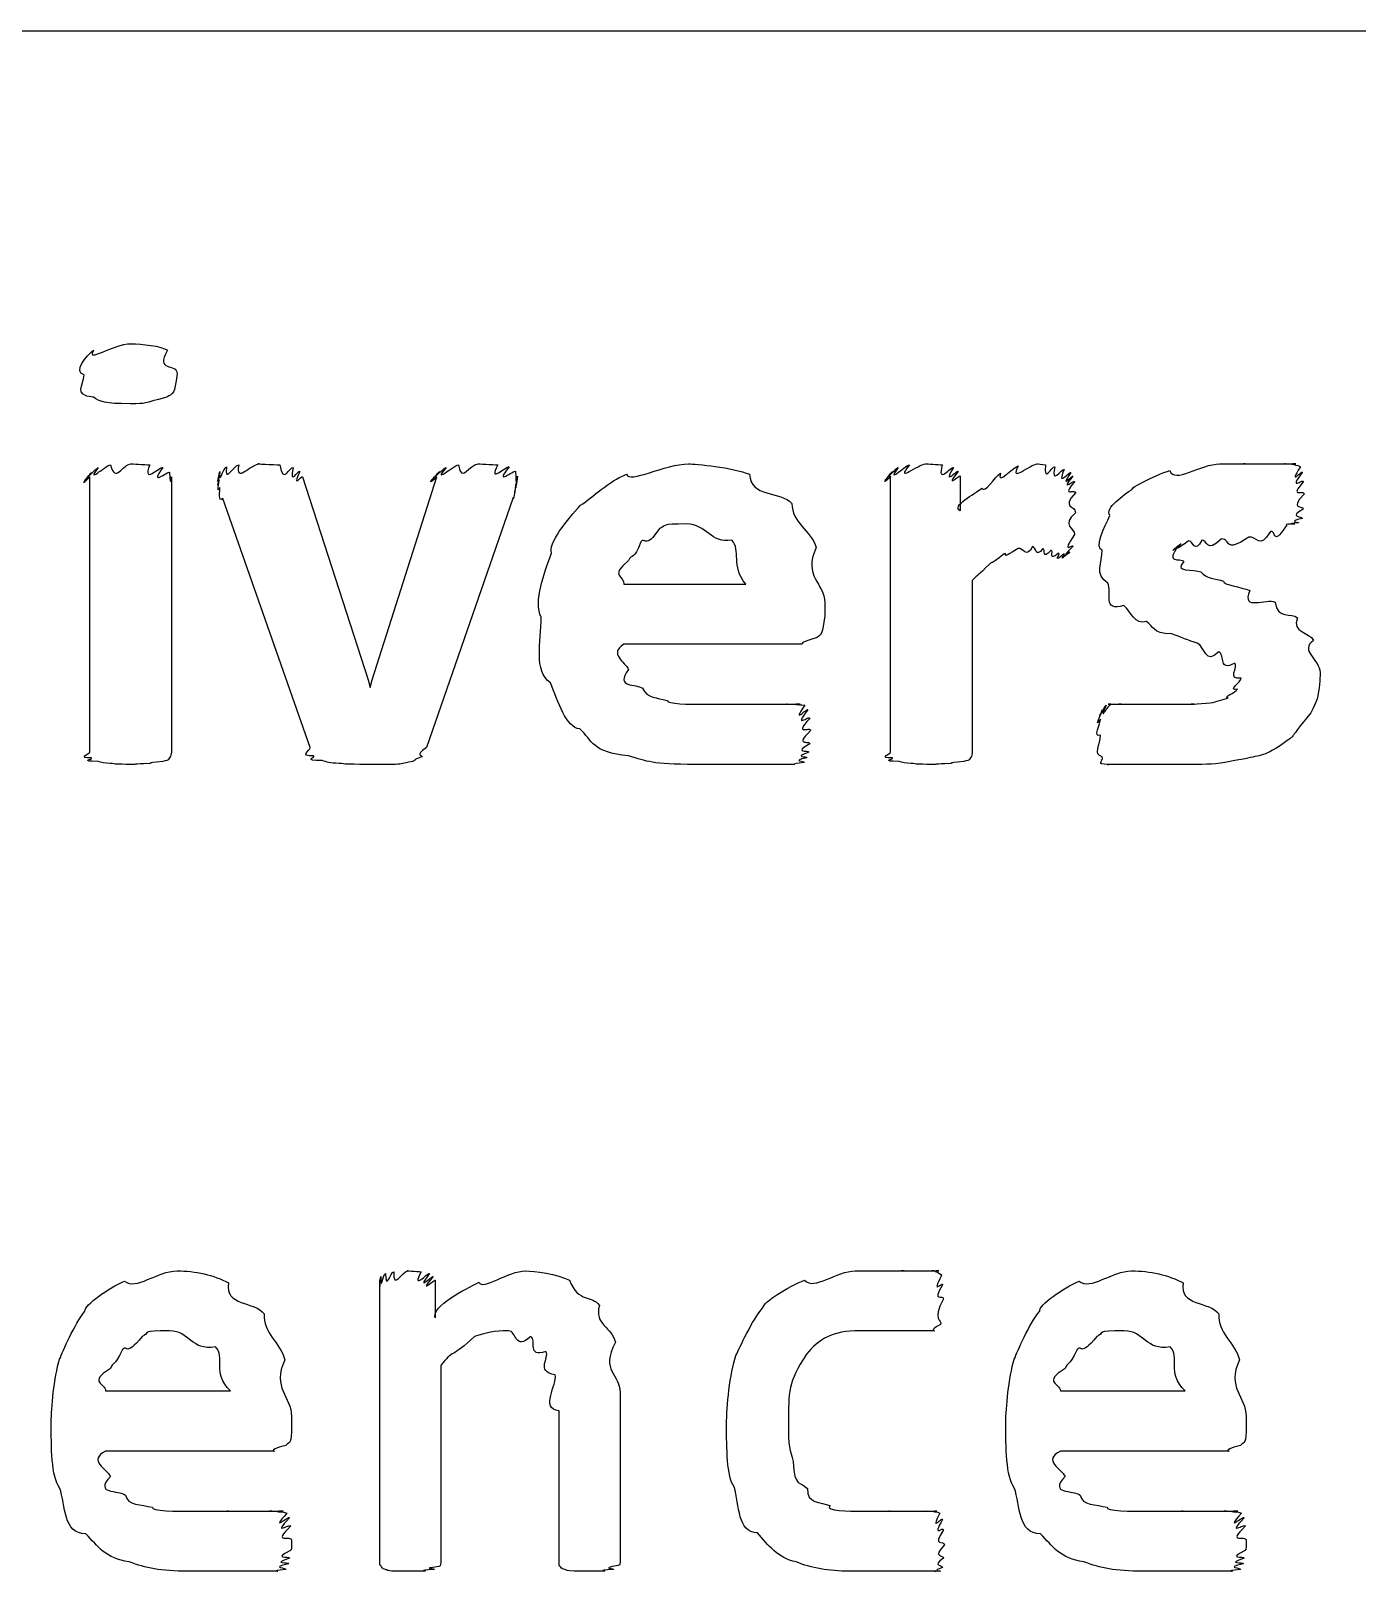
# Model space of a CAD drawing. Header units: millimetres. Extents: x 0 to 216, y 0 to 279.
# Drawn here: x 36.09 to 43.88, y 231.02 to 240.06 of the extents above; entities that cross this region are included whole.
import ezdxf

# ---------------------------------------------------------------- set-up
doc = ezdxf.new("R2010")
doc.units = ezdxf.units.MM
doc.layers.get('0').update_dxf_attribs({"linetype": 'CONTINUOUS'})

msp = doc.modelspace()

# ---------------------------------------------------------------- linework, layer by layer
at = {"color": 0}
for p, q in [((12.7, 240.065), (203.2, 240.065)), ((36.9454, 238.052), (36.9454, 238.052)), ((36.4324, 235.831), (36.4324, 237.446)), ((36.9122, 237.446), (36.9122, 235.831)), ((37.6823, 237.446), (38.0683, 236.255)), ((38.0905, 236.255), (38.4708, 237.446)), ((38.9449, 237.451), (38.9449, 237.451)), ((41.1357, 235.831), (41.1357, 237.451)), ((41.5438, 237.451), (41.5438, 237.247)), ((37.7264, 235.858), (37.2138, 237.319)), ((38.917, 237.319), (38.4101, 235.858)), ((42.2219, 237.236), (42.2219, 237.236)), ((39.569, 236.817), (40.2855, 236.817)), ((41.6154, 236.839), (41.6154, 235.831)), ((40.7487, 236.707), (40.7487, 236.63)), ((40.5998, 236.464), (39.569, 236.464)), ((43.6577, 236.299), (43.6577, 236.299)), ((38.0683, 236.255), (38.0792, 236.211)), ((38.0792, 236.211), (38.0905, 236.255)), ((38.136, 231.078), (38.136, 232.731)), ((38.4609, 232.731), (38.4609, 232.511)), ((38.4941, 232.23), (38.4941, 231.078)), ((36.5263, 232.081), (37.2593, 232.081)), ((39.5471, 232.07), (39.5471, 231.078)), ((42.1323, 232.081), (42.8653, 232.081)), ((37.6178, 231.932), (37.6178, 231.871)), ((39.1887, 231.078), (39.1887, 231.965)), ((43.2234, 231.932), (43.2234, 231.871)), ((37.513, 231.728), (36.5263, 231.728)), ((43.119, 231.728), (42.1323, 231.728)), ((41.4514, 231.177), (41.4514, 231.177))]:
    msp.add_line(p, q, dxfattribs=at)
for points in [[(36.3996, 238.046), (36.3305, 238.059), (36.4173, 238.163), (36.4546, 238.19)], [(36.4546, 238.19), (36.4077, 238.11), (36.5675, 238.228), (36.6751, 238.228)], [(36.6751, 238.228), (36.7386, 238.228), (36.8529, 238.215), (36.89, 238.19)], [(36.89, 238.19), (36.8131, 238.059), (36.9454, 238.118), (36.9454, 238.052)], [(36.4546, 237.914), (36.3305, 237.927), (36.3996, 237.983), (36.3996, 238.046)], [(36.9454, 238.052), (36.9302, 237.927), (36.9245, 237.939), (36.8847, 237.914)], [(36.6695, 237.876), (36.522, 237.876), (36.4906, 237.888), (36.4546, 237.914)], [(36.8847, 237.914), (36.7358, 237.876), (36.7757, 237.876), (36.6695, 237.876)], [(36.4324, 237.446), (36.3527, 237.364), (36.4352, 237.465), (36.4437, 237.473)], [(36.4437, 237.473), (36.3679, 237.382), (36.4628, 237.492), (36.4822, 237.501)], [(36.4822, 237.501), (36.4049, 237.398), (36.5234, 237.513), (36.5538, 237.517)], [(36.5538, 237.517), (36.5841, 237.404), (36.6268, 237.523), (36.6751, 237.523)], [(36.6751, 237.523), (36.6765, 237.523), (36.7552, 237.52), (36.7852, 237.517)], [(36.7852, 237.517), (36.7386, 237.398), (36.8434, 237.508), (36.8625, 237.501)], [(36.8625, 237.501), (36.7757, 237.382), (36.8928, 237.484), (36.9013, 237.473)], [(36.9013, 237.473), (36.908, 237.364), (36.9122, 237.456), (36.9122, 237.446)], [(37.192, 237.451), (37.1768, 237.368), (37.1934, 237.471), (37.1972, 237.479)], [(37.192, 237.429), (37.1768, 237.349), (37.192, 237.443), (37.192, 237.451)], [(37.1972, 237.479), (37.1877, 237.386), (37.2166, 237.498), (37.236, 237.506)], [(37.236, 237.506), (37.2251, 237.401), (37.2773, 237.517), (37.3077, 237.517)], [(37.3077, 237.517), (37.2868, 237.404), (37.3807, 237.523), (37.429, 237.523)], [(37.429, 237.523), (37.3863, 237.523), (37.5197, 237.52), (37.55, 237.517)], [(37.55, 237.517), (37.5666, 237.398), (37.6079, 237.508), (37.6273, 237.501)], [(37.6273, 237.501), (37.6026, 237.386), (37.6576, 237.49), (37.6661, 237.479)], [(37.6661, 237.479), (37.6178, 237.368), (37.6784, 237.459), (37.6823, 237.446)], [(38.4708, 237.446), (38.3854, 237.368), (38.4789, 237.471), (38.4873, 237.479)], [(38.4873, 237.479), (38.4006, 237.386), (38.5064, 237.497), (38.5258, 237.501)], [(38.5258, 237.501), (38.4376, 237.398), (38.5671, 237.513), (38.5974, 237.517)], [(38.5974, 237.517), (38.614, 237.404), (38.6651, 237.523), (38.7131, 237.523)], [(38.7131, 237.523), (38.7092, 237.523), (38.7985, 237.52), (38.8288, 237.517)], [(38.8288, 237.517), (38.7685, 237.401), (38.88, 237.513), (38.8952, 237.506)], [(38.8952, 237.506), (38.8013, 237.386), (38.9255, 237.49), (38.9336, 237.479)], [(38.9336, 237.479), (38.9336, 237.368), (38.9449, 237.462), (38.9449, 237.451)], [(38.9449, 237.451), (38.9336, 237.353), (38.9421, 237.44), (38.9393, 237.429)], [(39.3153, 237.28), (39.3831, 237.324), (39.4779, 237.421), (39.5855, 237.462)], [(39.5855, 237.462), (39.5965, 237.404), (39.8127, 237.523), (39.9493, 237.523)], [(39.9493, 237.523), (39.9891, 237.523), (40.2086, 237.502), (40.3077, 237.462)], [(40.3077, 237.462), (40.3091, 237.324), (40.4922, 237.364), (40.5557, 237.291)], [(41.1357, 237.451), (41.0559, 237.368), (41.1385, 237.471), (41.1469, 237.479)], [(41.1469, 237.479), (41.0711, 237.386), (41.1649, 237.497), (41.1798, 237.501)], [(41.1798, 237.501), (41.1043, 237.398), (41.22, 237.513), (41.2461, 237.517)], [(41.2461, 237.517), (41.1551, 237.404), (41.3025, 237.523), (41.3399, 237.523)], [(41.3399, 237.523), (41.3508, 237.523), (41.4129, 237.52), (41.439, 237.517)], [(41.439, 237.517), (41.4059, 237.398), (41.4898, 237.508), (41.505, 237.501)], [(41.505, 237.501), (41.4348, 237.386), (41.5286, 237.49), (41.5325, 237.479)], [(41.5325, 237.479), (41.4457, 237.368), (41.5438, 237.462), (41.5438, 237.451)], [(41.6705, 237.38), (41.6885, 237.346), (41.7477, 237.446), (41.7809, 237.468)], [(41.7809, 237.468), (41.7587, 237.391), (41.8525, 237.503), (41.8853, 237.512)], [(41.8853, 237.512), (41.8275, 237.404), (41.9587, 237.523), (41.9957, 237.523)], [(41.9957, 237.523), (41.9971, 237.523), (42.0261, 237.52), (42.0455, 237.517)], [(42.0455, 237.517), (42.0342, 237.401), (42.0811, 237.513), (42.1005, 237.506)], [(42.1005, 237.506), (42.0744, 237.391), (42.1404, 237.497), (42.1555, 237.49)], [(42.1555, 237.49), (42.1072, 237.38), (42.1859, 237.48), (42.194, 237.473)], [(42.194, 237.473), (42.1224, 237.364), (42.2053, 237.458), (42.2053, 237.451)], [(42.2053, 237.451), (42.1252, 237.349), (42.212, 237.432), (42.2162, 237.418)], [(42.5609, 237.38), (42.5083, 237.357), (42.6903, 237.462), (42.7757, 237.484)], [(42.7757, 237.484), (42.799, 237.404), (42.9602, 237.523), (43.0678, 237.523)], [(43.0678, 237.523), (43.0749, 237.523), (43.1684, 237.523), (43.2167, 237.523)], [(43.2167, 237.523), (43.174, 237.523), (43.313, 237.523), (43.3546, 237.523)], [(43.3546, 237.523), (43.3723, 237.523), (43.4276, 237.523), (43.4538, 237.523)], [(43.4538, 237.523), (43.4276, 237.523), (43.5031, 237.523), (43.5144, 237.523)], [(43.5144, 237.523), (43.4538, 237.523), (43.5377, 237.517), (43.542, 237.506)], [(43.542, 237.506), (43.4647, 237.386), (43.5529, 237.487), (43.5529, 237.473)], [(43.5529, 237.473), (43.4675, 237.357), (43.5585, 237.44), (43.5585, 237.418)], [(37.1972, 237.385), (37.1768, 237.335), (37.192, 237.421), (37.192, 237.429)], [(37.2138, 237.319), (37.1835, 237.294), (37.2001, 237.366), (37.1972, 237.385)], [(38.9283, 237.363), (38.9184, 237.287), (38.9199, 237.337), (38.917, 237.319)], [(38.9336, 237.401), (38.9255, 237.313), (38.9308, 237.377), (38.9283, 237.363)], [(38.9393, 237.429), (38.9297, 237.335), (38.9364, 237.412), (38.9336, 237.401)], [(41.5438, 237.247), (41.4898, 237.276), (41.6292, 237.346), (41.6705, 237.38)], [(42.2162, 237.418), (42.1337, 237.32), (42.2219, 237.381), (42.2219, 237.352)], [(42.4229, 237.22), (42.3912, 237.265), (42.5016, 237.335), (42.5609, 237.38)], [(43.5585, 237.418), (43.4717, 237.316), (43.5638, 237.375), (43.5638, 237.346)], [(39.1446, 236.999), (39.1185, 237.049), (39.2409, 237.203), (39.3153, 237.28)], [(40.5557, 237.291), (40.5557, 237.177), (40.6686, 237.132), (40.6989, 237.032)], [(42.2219, 237.352), (42.1337, 237.261), (42.2219, 237.283), (42.2219, 237.236)], [(43.5638, 237.346), (43.4717, 237.25), (43.561, 237.28), (43.5585, 237.258)], [(42.2219, 237.236), (42.1337, 237.162), (42.219, 237.143), (42.2162, 237.109)], [(42.3788, 237.016), (42.3291, 237.023), (42.3926, 237.156), (42.4229, 237.22)], [(43.531, 237.176), (43.4428, 237.17), (43.5158, 237.17), (43.5088, 237.17)], [(43.5529, 237.203), (43.4605, 237.181), (43.542, 237.182), (43.531, 237.176)], [(43.5585, 237.258), (43.4675, 237.206), (43.5557, 237.217), (43.5529, 237.203)], [(39.7785, 237.143), (39.6917, 237.016), (39.697, 237.098), (39.6681, 237.065)], [(39.9383, 237.17), (39.7799, 237.17), (39.8226, 237.161), (39.7785, 237.143)], [(40.2029, 237.076), (40.0773, 237.051), (40.0554, 237.17), (39.9383, 237.17)], [(42.2162, 237.109), (42.1294, 236.983), (42.212, 237.056), (42.2053, 237.038)], [(43.0788, 237.082), (42.9867, 236.994), (42.9962, 237.079), (42.963, 237.076)], [(43.2386, 237.093), (43.09, 236.994), (43.1366, 237.082), (43.0788, 237.082)], [(43.3656, 237.126), (43.3021, 237.012), (43.2855, 237.104), (43.2386, 237.093)], [(43.4538, 237.153), (43.3765, 237.034), (43.4012, 237.137), (43.3656, 237.126)], [(43.5088, 237.17), (43.4234, 237.17), (43.4785, 237.164), (43.4538, 237.153)], [(39.0839, 236.624), (39.037, 236.71), (39.1033, 236.889), (39.1446, 236.999)], [(39.6681, 237.065), (39.6325, 236.952), (39.6145, 236.999), (39.5965, 236.955)], [(40.2855, 236.817), (40.1948, 236.927), (40.2608, 237.013), (40.2029, 237.076)], [(40.6989, 237.032), (40.6178, 236.861), (40.7487, 236.824), (40.7487, 236.707)], [(41.8028, 236.994), (41.7064, 236.919), (41.7435, 236.958), (41.7146, 236.933)], [(41.8853, 237.027), (41.7657, 236.95), (41.8317, 237.007), (41.8028, 236.994)], [(41.9682, 237.038), (41.935, 236.963), (41.9104, 237.034), (41.8853, 237.027)], [(42.0289, 237.027), (41.9862, 236.963), (41.9901, 237.038), (41.9682, 237.038)], [(42.0783, 237.016), (42.0232, 236.952), (42.0469, 237.023), (42.0289, 237.027)], [(42.1224, 236.999), (42.0564, 236.945), (42.0963, 237.012), (42.0783, 237.016)], [(42.1555, 236.994), (42.0811, 236.934), (42.1361, 236.995), (42.1224, 236.999)], [(42.1887, 237.005), (42.1033, 236.934), (42.1693, 236.994), (42.1555, 236.994)], [(42.2053, 237.038), (42.1185, 236.95), (42.1954, 237.012), (42.1887, 237.005)], [(42.412, 236.823), (42.3291, 236.875), (42.3788, 236.941), (42.3788, 237.016)], [(42.8417, 237.054), (42.744, 236.971), (42.8255, 237.046), (42.8255, 237.043)], [(42.8255, 237.043), (42.744, 236.93), (42.8364, 236.974), (42.8583, 236.95)], [(42.8858, 237.071), (42.7662, 236.983), (42.853, 237.061), (42.8417, 237.054)], [(42.963, 237.076), (42.9246, 236.989), (42.908, 237.074), (42.8858, 237.071)], [(39.5965, 236.955), (39.4822, 236.864), (39.5718, 236.864), (39.569, 236.817)], [(41.7146, 236.933), (41.6486, 236.868), (41.6511, 236.875), (41.6154, 236.839)], [(42.8583, 236.95), (42.7923, 236.883), (42.9161, 236.907), (42.9577, 236.889)], [(42.5055, 236.691), (42.376, 236.652), (42.4367, 236.77), (42.412, 236.823)], [(42.9577, 236.889), (42.9906, 236.846), (43.0417, 236.852), (43.09, 236.834)], [(43.09, 236.834), (43.09, 236.813), (43.192, 236.801), (43.2442, 236.779)], [(43.2442, 236.779), (43.192, 236.655), (43.3447, 236.737), (43.3931, 236.712)], [(40.7487, 236.63), (40.7349, 236.52), (40.7335, 236.532), (40.7046, 236.503)], [(42.6378, 236.597), (42.5718, 236.577), (42.5457, 236.653), (42.5055, 236.691)], [(43.3931, 236.712), (43.4097, 236.604), (43.488, 236.655), (43.5254, 236.619)], [(39.1389, 236.238), (39.037, 236.306), (39.0839, 236.477), (39.0839, 236.624)], [(42.7867, 236.525), (42.6667, 236.527), (42.6847, 236.571), (42.6378, 236.597)], [(43.5254, 236.619), (43.4869, 236.53), (43.597, 236.538), (43.6192, 236.486)], [(39.569, 236.464), (39.4779, 236.409), (39.5774, 236.36), (39.5965, 236.316)], [(40.7046, 236.503), (40.5624, 236.464), (40.6439, 236.464), (40.5998, 236.464)], [(42.9355, 236.47), (42.8872, 236.486), (42.8378, 236.506), (42.7867, 236.525)], [(43.0622, 236.42), (42.9824, 236.335), (42.9824, 236.455), (42.9355, 236.47)], [(43.6192, 236.486), (43.5335, 236.427), (43.6577, 236.372), (43.6577, 236.299)], [(43.156, 236.354), (43.0597, 236.299), (43.1024, 236.401), (43.0622, 236.42)], [(39.5965, 236.316), (39.5153, 236.203), (39.642, 236.234), (39.6794, 236.206)], [(43.1945, 236.266), (43.1077, 236.251), (43.1807, 236.332), (43.156, 236.354)], [(43.6577, 236.299), (43.652, 236.148), (43.6383, 236.131), (43.6026, 236.062)], [(39.31, 235.968), (39.2328, 235.971), (39.1791, 236.131), (39.1389, 236.238)], [(39.6794, 236.206), (39.7069, 236.145), (39.7633, 236.152), (39.8226, 236.134)], [(43.1176, 236.15), (43.0816, 236.152), (43.1617, 236.18), (43.1726, 236.2)], [(43.1726, 236.2), (43.1077, 236.189), (43.1945, 236.24), (43.1945, 236.266)], [(39.8226, 236.134), (39.824, 236.112), (39.9507, 236.112), (40.0322, 236.112)], [(40.0322, 236.112), (40.1066, 236.112), (40.1891, 236.112), (40.2526, 236.112)], [(40.2526, 236.112), (40.2318, 236.112), (40.3684, 236.112), (40.4125, 236.112)], [(40.4125, 236.112), (40.4414, 236.112), (40.4978, 236.112), (40.5282, 236.112)], [(40.5282, 236.112), (40.5035, 236.112), (40.586, 236.112), (40.6054, 236.112)], [(40.6054, 236.112), (40.5335, 236.112), (40.6245, 236.109), (40.6329, 236.106)], [(40.6329, 236.106), (40.5476, 235.986), (40.6453, 236.092), (40.6495, 236.079)], [(42.3788, 236.079), (42.3362, 235.986), (42.3926, 236.102), (42.4007, 236.106)], [(42.4007, 236.106), (42.3513, 235.993), (42.4173, 236.112), (42.4286, 236.112)], [(42.4286, 236.112), (42.376, 236.112), (42.4628, 236.112), (42.4889, 236.112)], [(42.4889, 236.112), (42.4311, 236.112), (42.5524, 236.112), (42.5937, 236.112)], [(42.5937, 236.112), (42.6297, 236.112), (42.6791, 236.112), (42.7316, 236.112)], [(42.7316, 236.112), (42.7373, 236.112), (42.8487, 236.112), (42.9189, 236.112)], [(42.9189, 236.112), (42.8473, 236.112), (42.9962, 236.115), (43.0294, 236.123)], [(43.0294, 236.123), (43.0347, 236.125), (43.0953, 236.139), (43.1176, 236.15)], [(40.6495, 236.079), (40.5585, 235.96), (40.6605, 236.051), (40.6605, 236.029)], [(40.6605, 236.029), (40.5624, 235.92), (40.6658, 235.986), (40.6658, 235.957)], [(42.3679, 235.93), (42.321, 235.913), (42.3679, 236.001), (42.3679, 236.024)], [(42.3679, 236.024), (42.3252, 235.957), (42.3746, 236.063), (42.3788, 236.079)], [(43.6026, 236.062), (43.4647, 235.894), (43.5197, 235.938), (43.4538, 235.891)], [(39.5965, 235.809), (39.3831, 235.828), (39.3869, 235.898), (39.31, 235.968)], [(40.6658, 235.957), (40.5624, 235.861), (40.6633, 235.902), (40.6605, 235.88)], [(42.3788, 235.803), (42.321, 235.817), (42.3679, 235.875), (42.3679, 235.93)], [(36.4437, 235.797), (36.3527, 235.795), (36.4324, 235.82), (36.4324, 235.831)], [(36.9122, 235.831), (36.908, 235.795), (36.908, 235.809), (36.9013, 235.797)], [(37.7486, 235.809), (37.6548, 235.806), (37.7292, 235.839), (37.7264, 235.858)], [(38.4101, 235.858), (38.3342, 235.803), (38.3935, 235.817), (38.3826, 235.803)], [(40.6548, 235.831), (40.5557, 235.795), (40.6506, 235.809), (40.6439, 235.797)], [(40.6605, 235.88), (40.5585, 235.821), (40.6576, 235.844), (40.6548, 235.831)], [(41.1469, 235.797), (41.0559, 235.795), (41.1357, 235.82), (41.1357, 235.831)], [(41.6154, 235.831), (41.6112, 235.795), (41.6112, 235.809), (41.6045, 235.797)], [(43.4538, 235.891), (43.3324, 235.803), (43.3077, 235.814), (43.2167, 235.792)], [(36.4822, 235.776), (36.3679, 235.777), (36.4504, 235.789), (36.4437, 235.797)], [(36.5538, 235.765), (36.522, 235.766), (36.5002, 235.771), (36.4822, 235.776)], [(36.6751, 235.759), (36.5841, 235.759), (36.5869, 235.76), (36.5538, 235.765)], [(36.7852, 235.765), (36.6765, 235.759), (36.7192, 235.759), (36.6751, 235.759)], [(36.8625, 235.776), (36.7386, 235.766), (36.8184, 235.767), (36.7852, 235.765)], [(36.9013, 235.797), (36.8928, 235.777), (36.8804, 235.782), (36.8625, 235.776)], [(37.7984, 235.781), (37.677, 235.781), (37.7596, 235.797), (37.7486, 235.809)], [(37.8975, 235.765), (37.8425, 235.766), (37.8231, 235.773), (37.7984, 235.781)], [(38.063, 235.759), (37.9264, 235.759), (37.9416, 235.76), (37.8975, 235.765)], [(38.2281, 235.759), (38.1801, 235.759), (38.1317, 235.759), (38.063, 235.759)], [(38.3275, 235.776), (38.264, 235.762), (38.2722, 235.762), (38.2281, 235.759)], [(38.3826, 235.803), (38.3124, 235.777), (38.3522, 235.782), (38.3275, 235.776)], [(39.9881, 235.759), (39.7288, 235.759), (39.7097, 235.776), (39.5965, 235.809)], [(40.2248, 235.759), (40.0773, 235.759), (40.072, 235.759), (39.9881, 235.759)], [(40.4178, 235.759), (40.3419, 235.759), (40.2978, 235.759), (40.2248, 235.759)], [(40.5613, 235.759), (40.4566, 235.759), (40.4756, 235.759), (40.4178, 235.759)], [(40.6273, 235.77), (40.5296, 235.759), (40.597, 235.759), (40.5613, 235.759)], [(40.6439, 235.797), (40.5448, 235.777), (40.6344, 235.781), (40.6273, 235.77)], [(41.1854, 235.776), (41.0711, 235.777), (41.1536, 235.789), (41.1469, 235.797)], [(41.257, 235.765), (41.2253, 235.766), (41.2034, 235.771), (41.1854, 235.776)], [(41.3784, 235.759), (41.2873, 235.759), (41.2902, 235.76), (41.257, 235.765)], [(41.4884, 235.765), (41.3798, 235.759), (41.4225, 235.759), (41.3784, 235.759)], [(41.5657, 235.776), (41.4419, 235.766), (41.5216, 235.767), (41.4884, 235.765)], [(41.6045, 235.797), (41.596, 235.777), (41.5837, 235.782), (41.5657, 235.776)], [(42.412, 235.759), (42.3362, 235.759), (42.3855, 235.773), (42.3788, 235.803)], [(42.478, 235.759), (42.3651, 235.759), (42.4258, 235.759), (42.412, 235.759)], [(42.5884, 235.759), (42.5415, 235.759), (42.5069, 235.759), (42.478, 235.759)], [(42.7426, 235.759), (42.6339, 235.759), (42.635, 235.759), (42.5884, 235.759)], [(42.9299, 235.759), (42.7482, 235.759), (42.8004, 235.759), (42.7426, 235.759)], [(43.2167, 235.792), (43.0347, 235.759), (43.0318, 235.759), (42.9299, 235.759)], [(36.6367, 232.726), (36.7026, 232.668), (36.8307, 232.786), (36.9454, 232.786)], [(36.9454, 232.786), (37.0512, 232.786), (37.163, 232.762), (37.2484, 232.715)], [(38.136, 232.731), (38.136, 232.639), (38.137, 232.745), (38.1413, 232.753)], [(38.1413, 232.753), (38.1427, 232.654), (38.1536, 232.766), (38.1688, 232.77)], [(38.1688, 232.77), (38.1716, 232.665), (38.1991, 232.781), (38.2185, 232.781)], [(38.2185, 232.781), (38.2129, 232.668), (38.2683, 232.786), (38.3011, 232.786)], [(38.3011, 232.786), (38.275, 232.786), (38.3565, 232.784), (38.3783, 232.781)], [(38.3783, 232.781), (38.3191, 232.665), (38.4168, 232.777), (38.4281, 232.77)], [(38.4281, 232.77), (38.3413, 232.654), (38.4457, 232.76), (38.45, 232.753)], [(38.45, 232.753), (38.3522, 232.639), (38.4609, 232.738), (38.4609, 232.731)], [(38.7202, 232.72), (38.7311, 232.668), (38.898, 232.786), (38.9901, 232.786)], [(38.9901, 232.786), (39.0426, 232.786), (39.1791, 232.767), (39.2494, 232.731)], [(40.6301, 232.731), (40.6866, 232.668), (40.8203, 232.786), (40.9279, 232.786)], [(40.9279, 232.786), (40.9621, 232.786), (41.0284, 232.786), (41.0767, 232.786)], [(41.0767, 232.786), (41.0616, 232.786), (41.173, 232.786), (41.2143, 232.786)], [(41.2143, 232.786), (41.1427, 232.786), (41.2916, 232.786), (41.3247, 232.786)], [(41.3247, 232.786), (41.3262, 232.786), (41.3798, 232.786), (41.3907, 232.786)], [(41.3907, 232.786), (41.3523, 232.786), (41.4143, 232.786), (41.4182, 232.786)], [(41.4182, 232.786), (41.3632, 232.786), (41.4306, 232.777), (41.4348, 232.759)], [(41.4348, 232.759), (41.3702, 232.635), (41.4405, 232.726), (41.4405, 232.704)], [(42.2423, 232.726), (42.3086, 232.668), (42.4367, 232.786), (42.551, 232.786)], [(42.551, 232.786), (42.6572, 232.786), (42.7687, 232.762), (42.8544, 232.715)], [(36.4049, 232.549), (36.401, 232.588), (36.5442, 232.684), (36.6367, 232.726)], [(37.2484, 232.715), (37.2209, 232.577), (37.4026, 232.61), (37.4579, 232.533)], [(38.4609, 232.511), (38.4404, 232.58), (38.6348, 232.676), (38.7202, 232.72)], [(39.2494, 232.731), (39.3044, 232.595), (39.3816, 232.645), (39.4257, 232.583)], [(40.3874, 232.572), (40.3849, 232.599), (40.5377, 232.698), (40.6301, 232.731)], [(41.4405, 232.704), (41.3741, 232.591), (41.4457, 232.654), (41.4457, 232.621)], [(42.0109, 232.549), (42.0067, 232.588), (42.1499, 232.684), (42.2423, 232.726)], [(42.8544, 232.715), (42.8265, 232.577), (43.0086, 232.61), (43.0636, 232.533)], [(39.4257, 232.583), (39.3926, 232.473), (39.5002, 232.452), (39.5192, 232.368)], [(40.2276, 232.29), (40.2498, 232.335), (40.3214, 232.497), (40.3874, 232.572)], [(41.4457, 232.621), (41.3741, 232.489), (41.4405, 232.501), (41.4295, 232.472)], [(36.256, 232.268), (36.2754, 232.315), (36.3418, 232.472), (36.4049, 232.549)], [(37.4579, 232.533), (37.4481, 232.423), (37.5528, 232.365), (37.5789, 232.263)], [(41.4295, 232.472), (41.3523, 232.434), (41.4045, 232.434), (41.3907, 232.434)], [(41.862, 232.268), (41.8814, 232.315), (41.9474, 232.472), (42.0109, 232.549)], [(43.0636, 232.533), (43.0541, 232.423), (43.1588, 232.365), (43.1849, 232.263)], [(36.7411, 232.4), (36.6367, 232.275), (36.6586, 232.356), (36.6254, 232.324)], [(36.9013, 232.434), (36.7273, 232.434), (36.788, 232.423), (36.7411, 232.4)], [(37.1711, 232.34), (37.0251, 232.315), (37.0223, 232.434), (36.9013, 232.434)], [(38.6927, 232.4), (38.5618, 232.275), (38.5632, 232.325), (38.4941, 232.23)], [(38.8909, 232.434), (38.8084, 232.434), (38.7586, 232.423), (38.6927, 232.4)], [(39.0232, 232.4), (38.9255, 232.315), (38.9421, 232.434), (38.8909, 232.434)], [(39.1114, 232.312), (38.9985, 232.275), (39.0592, 232.381), (39.0232, 232.4)], [(40.9554, 232.434), (40.7928, 232.434), (40.7141, 232.387), (40.6411, 232.296)], [(41.1261, 232.434), (40.9952, 232.434), (41.0214, 232.434), (40.9554, 232.434)], [(41.2475, 232.434), (41.209, 232.434), (41.173, 232.434), (41.1261, 232.434)], [(41.3357, 232.434), (41.2778, 232.434), (41.2831, 232.434), (41.2475, 232.434)], [(41.3907, 232.434), (41.3219, 232.434), (41.3576, 232.434), (41.3357, 232.434)], [(42.3471, 232.4), (42.2423, 232.275), (42.2645, 232.356), (42.2314, 232.324)], [(42.5069, 232.434), (42.3333, 232.434), (42.394, 232.423), (42.3471, 232.4)], [(42.7771, 232.34), (42.6311, 232.315), (42.6283, 232.434), (42.5069, 232.434)], [(36.6254, 232.324), (36.5732, 232.213), (36.5718, 232.257), (36.5538, 232.213)], [(37.2593, 232.081), (37.1464, 232.191), (37.2332, 232.277), (37.1711, 232.34)], [(39.1664, 232.175), (39.0469, 232.198), (39.1365, 232.275), (39.1114, 232.312)], [(39.5192, 232.368), (39.4286, 232.191), (39.5471, 232.187), (39.5471, 232.07)], [(40.1726, 231.883), (40.1726, 231.993), (40.1906, 232.18), (40.2276, 232.29)], [(40.6411, 232.296), (40.5324, 232.132), (40.5363, 232.071), (40.5363, 231.899)], [(42.2314, 232.324), (42.1792, 232.213), (42.1778, 232.257), (42.1598, 232.213)], [(42.8653, 232.081), (42.7524, 232.191), (42.8392, 232.277), (42.7771, 232.34)], [(36.2066, 231.899), (36.2066, 231.977), (36.2232, 232.158), (36.256, 232.268)], [(36.5538, 232.213), (36.4187, 232.128), (36.5263, 232.128), (36.5263, 232.081)], [(37.5789, 232.263), (37.4992, 232.099), (37.6178, 232.049), (37.6178, 231.932)], [(41.8123, 231.899), (41.8123, 231.977), (41.8289, 232.158), (41.862, 232.268)], [(42.1598, 232.213), (42.0247, 232.128), (42.1323, 232.128), (42.1323, 232.081)], [(43.1849, 232.263), (43.1052, 232.099), (43.2234, 232.049), (43.2234, 231.932)], [(39.1887, 231.965), (39.073, 231.974), (39.1806, 232.122), (39.1664, 232.175)], [(36.256, 231.513), (36.2066, 231.577), (36.2066, 231.752), (36.2066, 231.899)], [(37.6178, 231.871), (37.6178, 231.772), (37.6068, 231.783), (37.5846, 231.761)], [(40.2167, 231.519), (40.1726, 231.577), (40.1726, 231.746), (40.1726, 231.883)], [(40.5363, 231.899), (40.5324, 231.753), (40.5448, 231.734), (40.5638, 231.667)], [(41.862, 231.513), (41.8123, 231.577), (41.8123, 231.752), (41.8123, 231.899)], [(43.2234, 231.871), (43.2234, 231.772), (43.2125, 231.783), (43.1906, 231.761)], [(37.5846, 231.761), (37.4551, 231.728), (37.5377, 231.728), (37.513, 231.728)], [(43.1906, 231.761), (43.0611, 231.728), (43.1437, 231.728), (43.119, 231.728)], [(36.5263, 231.728), (36.4187, 231.673), (36.5347, 231.623), (36.5538, 231.579)], [(40.5638, 231.667), (40.5694, 231.508), (40.6093, 231.552), (40.6467, 231.508)], [(42.1323, 231.728), (42.0247, 231.673), (42.1404, 231.623), (42.1598, 231.579)], [(36.5538, 231.579), (36.4561, 231.471), (36.6007, 231.502), (36.642, 231.469)], [(42.1598, 231.579), (42.0617, 231.471), (42.2067, 231.502), (42.248, 231.469)], [(36.4105, 231.243), (36.2754, 231.243), (36.292, 231.406), (36.256, 231.513)], [(40.3546, 231.249), (40.2347, 231.246), (40.2498, 231.411), (40.2167, 231.519)], [(40.6467, 231.508), (40.6425, 231.419), (40.7264, 231.43), (40.779, 231.408)], [(42.0165, 231.243), (41.8814, 231.243), (41.898, 231.406), (41.862, 231.513)], [(36.642, 231.469), (36.6543, 231.408), (36.7358, 231.415), (36.8018, 231.398)], [(36.8018, 231.398), (36.7866, 231.375), (36.9478, 231.375), (37.0445, 231.375)], [(40.779, 231.408), (40.7487, 231.375), (40.8947, 231.375), (40.9607, 231.375)], [(42.248, 231.469), (42.2603, 231.408), (42.3414, 231.415), (42.4078, 231.398)], [(42.4078, 231.398), (42.3926, 231.375), (42.5538, 231.375), (42.6501, 231.375)], [(37.0445, 231.375), (37.0776, 231.375), (37.1891, 231.375), (37.2484, 231.375)], [(37.2484, 231.375), (37.1948, 231.375), (37.356, 231.375), (37.3973, 231.375)], [(37.3973, 231.375), (37.3973, 231.375), (37.4756, 231.375), (37.502, 231.375)], [(37.502, 231.375), (37.4523, 231.375), (37.5528, 231.375), (37.568, 231.375)], [(37.568, 231.375), (37.477, 231.375), (37.586, 231.371), (37.5902, 231.364)], [(37.5902, 231.364), (37.4883, 231.246), (37.6026, 231.351), (37.6068, 231.337)], [(37.6068, 231.337), (37.4964, 231.221), (37.6121, 231.309), (37.6121, 231.287)], [(40.9607, 231.375), (40.9995, 231.375), (41.0834, 231.375), (41.1318, 231.375)], [(41.1318, 231.375), (41.0944, 231.375), (41.2214, 231.375), (41.2584, 231.375)], [(41.2584, 231.375), (41.2859, 231.375), (41.3247, 231.375), (41.3466, 231.375)], [(41.3466, 231.375), (41.3329, 231.375), (41.3921, 231.375), (41.4073, 231.375)], [(41.4073, 231.375), (41.3551, 231.375), (41.4196, 231.371), (41.4239, 231.364)], [(41.4239, 231.364), (41.366, 231.243), (41.4362, 231.344), (41.4405, 231.326)], [(41.4405, 231.326), (41.3741, 231.21), (41.4457, 231.29), (41.4457, 231.265)], [(42.6501, 231.375), (42.6833, 231.375), (42.7951, 231.375), (42.8544, 231.375)], [(42.8544, 231.375), (42.8004, 231.375), (42.9616, 231.375), (43.0029, 231.375)], [(43.0029, 231.375), (43.0029, 231.375), (43.0816, 231.375), (43.1077, 231.375)], [(43.1077, 231.375), (43.0583, 231.375), (43.1588, 231.375), (43.174, 231.375)], [(43.174, 231.375), (43.083, 231.375), (43.192, 231.371), (43.1959, 231.364)], [(43.1959, 231.364), (43.0939, 231.246), (43.2082, 231.351), (43.2125, 231.337)], [(43.2125, 231.337), (43.1024, 231.221), (43.2181, 231.309), (43.2181, 231.287)], [(36.6642, 231.078), (36.5291, 231.096), (36.4793, 231.169), (36.4105, 231.243)], [(37.6121, 231.287), (37.4992, 231.177), (37.6178, 231.238), (37.6178, 231.205)], [(37.6178, 231.205), (37.6178, 231.122), (37.6149, 231.162), (37.6121, 231.144)], [(40.5804, 231.078), (40.4731, 231.1), (40.4163, 231.174), (40.3546, 231.249)], [(41.4457, 231.265), (41.377, 231.158), (41.4514, 231.21), (41.4514, 231.177)], [(42.2698, 231.078), (42.1351, 231.096), (42.0853, 231.169), (42.0165, 231.243)], [(43.2181, 231.287), (43.1052, 231.177), (43.2234, 231.238), (43.2234, 231.205)], [(43.2234, 231.205), (43.2234, 231.122), (43.2209, 231.162), (43.2181, 231.144)], [(37.6121, 231.144), (37.4964, 231.089), (37.6093, 231.114), (37.6068, 231.1)], [(41.4514, 231.177), (41.377, 231.096), (41.4486, 231.122), (41.4457, 231.1)], [(43.2181, 231.144), (43.1024, 231.089), (43.2153, 231.114), (43.2125, 231.1)], [(37.0113, 231.023), (36.8459, 231.023), (36.7633, 231.041), (36.6642, 231.078)], [(37.5846, 231.033), (37.4745, 231.023), (37.5627, 231.023), (37.5296, 231.023)], [(37.6012, 231.067), (37.4855, 231.041), (37.5916, 231.045), (37.5846, 231.033)], [(37.6068, 231.1), (37.4922, 231.062), (37.604, 231.078), (37.6012, 231.067)], [(38.1413, 231.056), (38.136, 231.051), (38.136, 231.069), (38.136, 231.078)], [(38.1688, 231.033), (38.1469, 231.036), (38.1483, 231.048), (38.1413, 231.056)], [(38.2242, 231.023), (38.1716, 231.025), (38.1826, 231.03), (38.1688, 231.033)], [(38.4556, 231.033), (38.3371, 231.025), (38.4253, 231.025), (38.4006, 231.023)], [(38.4831, 231.05), (38.3632, 231.036), (38.4694, 231.041), (38.4556, 231.033)], [(38.4941, 231.078), (38.4912, 231.048), (38.4898, 231.057), (38.4831, 231.05)], [(39.1943, 231.05), (39.1901, 231.048), (39.1887, 231.067), (39.1887, 231.078)], [(39.2218, 231.033), (39.201, 231.036), (39.201, 231.046), (39.1943, 231.05)], [(39.2769, 231.023), (39.2271, 231.025), (39.2356, 231.03), (39.2218, 231.033)], [(39.5083, 231.033), (39.3926, 231.025), (39.4779, 231.025), (39.4533, 231.023)], [(39.5358, 231.056), (39.4173, 231.036), (39.522, 231.041), (39.5083, 231.033)], [(39.5471, 231.078), (39.5471, 231.051), (39.5429, 231.062), (39.5358, 231.056)], [(40.8947, 231.023), (40.7705, 231.023), (40.6714, 231.041), (40.5804, 231.078)], [(41.4405, 231.045), (41.3702, 231.023), (41.4362, 231.023), (41.4295, 231.023)], [(41.4457, 231.1), (41.3741, 231.051), (41.4433, 231.059), (41.4405, 231.045)], [(42.6173, 231.023), (42.4519, 231.023), (42.3693, 231.041), (42.2698, 231.078)], [(43.1906, 231.033), (43.0802, 231.023), (43.1684, 231.023), (43.1352, 231.023)], [(43.2072, 231.067), (43.0911, 231.041), (43.1973, 231.045), (43.1906, 231.033)], [(43.2125, 231.1), (43.0982, 231.062), (43.2096, 231.078), (43.2072, 231.067)], [(37.2262, 231.023), (37.0554, 231.023), (37.0886, 231.023), (37.0113, 231.023)], [(37.4026, 231.023), (37.3048, 231.023), (37.2925, 231.023), (37.2262, 231.023)], [(37.5296, 231.023), (37.4082, 231.023), (37.4537, 231.023), (37.4026, 231.023)], [(38.3124, 231.023), (38.2199, 231.023), (38.2489, 231.023), (38.2242, 231.023)], [(38.4006, 231.023), (38.2901, 231.023), (38.348, 231.023), (38.3124, 231.023)], [(39.3707, 231.023), (39.274, 231.023), (39.3016, 231.023), (39.2769, 231.023)], [(39.4533, 231.023), (39.3442, 231.023), (39.4035, 231.023), (39.3707, 231.023)], [(41.0545, 231.023), (40.9444, 231.023), (40.9497, 231.023), (40.8947, 231.023)], [(41.2034, 231.023), (41.0503, 231.023), (41.1095, 231.023), (41.0545, 231.023)], [(41.3247, 231.023), (41.2598, 231.023), (41.2503, 231.023), (41.2034, 231.023)], [(41.4016, 231.023), (41.33, 231.023), (41.3604, 231.023), (41.3247, 231.023)], [(41.4295, 231.023), (41.359, 231.023), (41.4154, 231.023), (41.4016, 231.023)], [(42.8322, 231.023), (42.6614, 231.023), (42.6942, 231.023), (42.6173, 231.023)], [(43.0086, 231.023), (42.9108, 231.023), (42.8985, 231.023), (42.8322, 231.023)], [(43.1352, 231.023), (43.0142, 231.023), (43.0597, 231.023), (43.0086, 231.023)]]:
    msp.add_open_spline(points, degree=3, dxfattribs=at)

doc.saveas('drawing.dxf')
